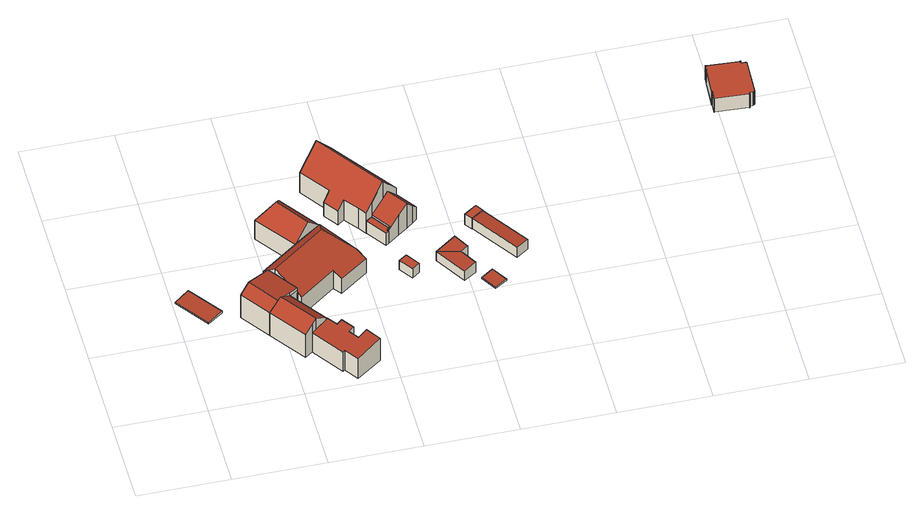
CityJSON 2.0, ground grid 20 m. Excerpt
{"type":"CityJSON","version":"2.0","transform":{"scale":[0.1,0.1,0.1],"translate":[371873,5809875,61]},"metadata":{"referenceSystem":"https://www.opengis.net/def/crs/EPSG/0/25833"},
"CityObjects":{
"building1":{"type":"Building","attributes":{"Gemeindeschluessel":"11000006","Geometrietyp2DReferenz":"3000","function":"31001_1000","roofType":"1000","measuredHeight":0.5},"address":[{"country":"Germany","locality":"Berlin","dependentLocality":"Steglitz-Zehlendorf"}],"geometry":[{"type":"Solid","lod":"2","boundaries":[[[[0,1,2,3]],[[4,5,1,0]],[[6,7,5,4]],[[3,2,7,6]],[[4,0,3,6]],[[1,5,7,2]]]],"semantics":{"surfaces":[{"type":"WallSurface"},{"type":"RoofSurface"},{"type":"GroundSurface"}],"values":[[0,0,0,0,1,2]]}}]},
"building2":{"type":"Building","attributes":{"name":"Blockhaus Nikolskoe","Gemeindeschluessel":"11000006","Geometrietyp2DReferenz":"3000","function":"31001_2081"},"address":[{"country":"Germany","locality":"Berlin","dependentLocality":"Steglitz-Zehlendorf","thoroughfareName":"Nikolskoer Weg"}],"children":["building2-1","building2-2","building2-3","building2-4","building2-5"]},
"building2-1":{"type":"BuildingPart","attributes":{"roofType":"3100","measuredHeight":8.56},"parents":["building2"],"geometry":[{"type":"MultiSurface","lod":"2","boundaries":[[[8,9,10,11]],[[12,13,14,15]],[[11,10,16,17]],[[12,15,18,19]],[[8,11,17,19,18]],[[9,20,14,13,21,16,10]],[[18,22,23]],[[24,20,9,8]],[[23,22,24,8]],[[18,25,22]],[[20,24,26,14]],[[22,25,15,26,24]],[[19,27,28,12]],[[28,27,21,13]],[[19,17,29,27]],[[21,27,29,16]]],"semantics":{"surfaces":[{"type":"WallSurface"},{"type":"RoofSurface"},{"type":"GroundSurface"},{"type":"ClosureSurface"}],"values":[0,0,0,1,1,2,0,3,3,0,3,3,0,3,0,3]}}]},
"building2-2":{"type":"BuildingPart","attributes":{"roofType":"3100","measuredHeight":8.13},"parents":["building2"],"geometry":[{"type":"MultiSurface","lod":"2","boundaries":[[[26,14,30,31]],[[32,33,9,8]],[[34,35,33,32]],[[36,23,37,38,39]],[[23,36,32,8]],[[38,37,26,31]],[[36,39,34,32]],[[14,9,33,35,30]],[[24,8,9,20]],[[26,24,20,14]],[[31,40,41]],[[42,41,40,30,43]],[[34,42,43,35]],[[15,37,25]],[[24,22,23,8]],[[24,26,15,25,22]],[[41,44,38,31]],[[39,45,46]],[[42,47,44,41]],[[34,46,45,47,42]]],"semantics":{"surfaces":[{"type":"WallSurface"},{"type":"RoofSurface"},{"type":"GroundSurface"},{"type":"ClosureSurface"}],"values":[0,0,0,1,1,0,0,2,3,3,0,3,3,0,3,3,0,0,3,3]}}]},
"building2-3":{"type":"BuildingPart","attributes":{"roofType":"5000","measuredHeight":8.58},"parents":["building2"],"geometry":[{"type":"MultiSurface","lod":"2","boundaries":[[[48,49,50,51]],[[52,53,49,48]],[[40,30,53,52]],[[54,55,35,46]],[[56,57,55,54]],[[58,59,57,56]],[[60,61,62,63]],[[64,65,61,60]],[[66,67,65,64]],[[51,50,67,66]],[[63,68,60]],[[58,56,54,46,69,68,63]],[[40,52,48,51,66,64,60,68,69]],[[49,53,30,43,35,55,57,59,62,61,65,67,50]],[[69,47,44]],[[41,42,43,30,40]],[[44,47,42,41]],[[69,45,47]],[[43,42,34,35]],[[47,45,46,34,42]],[[58,70,71]],[[72,63,73]],[[62,59,71,73]],[[70,72,73,71]]],"semantics":{"surfaces":[{"type":"WallSurface"},{"type":"RoofSurface"},{"type":"GroundSurface"},{"type":"ClosureSurface"}],"values":[0,0,0,0,0,0,0,0,0,0,1,1,1,2,0,3,3,0,3,3,0,0,3,3]}}]},
"building2-4":{"type":"BuildingPart","attributes":{"roofType":"1000","measuredHeight":6.37},"parents":["building2"],"geometry":[{"type":"MultiSurface","lod":"2","boundaries":[[[74,75,13,28]],[[76,77,75,74]],[[78,79,77,76]],[[80,81,79,78]],[[82,83,81,80]],[[84,85,83,82]],[[86,87,85,84]],[[88,89,87,86]],[[90,91,89,88]],[[92,93,91,90]],[[94,95,93,92]],[[29,16,95,94]],[[92,90,88,86,84,82,80,78,76,74,28,29,94]],[[13,75,77,79,81,83,85,87,89,91,93,95,16]],[[27,28,13,21]],[[29,27,21,16]]],"semantics":{"surfaces":[{"type":"WallSurface"},{"type":"RoofSurface"},{"type":"GroundSurface"},{"type":"ClosureSurface"}],"values":[0,0,0,0,0,0,0,0,0,0,0,0,1,2,3,3]}}]},
"building2-5":{"type":"BuildingPart","attributes":{"roofType":"5000","measuredHeight":9.28},"parents":["building2"],"geometry":[{"type":"MultiSurface","lod":"2","boundaries":[[[96,97,59,71]],[[98,99,97,96]],[[73,62,99,98]],[[96,100,98]],[[71,101,100,96]],[[98,100,101,73]],[[97,99,62,59]],[[73,71,59,62]],[[70,72,101]],[[73,72,70,71]]],"semantics":{"surfaces":[{"type":"WallSurface"},{"type":"RoofSurface"},{"type":"GroundSurface"},{"type":"ClosureSurface"}],"values":[0,0,0,1,1,1,2,3,0,3]}}]},
"building3":{"type":"Building","attributes":{"Gemeindeschluessel":"11000006","Geometrietyp2DReferenz":"3000","function":"51009_1610","roofType":"1000","measuredHeight":3.55},"address":[{"country":"Germany","locality":"Berlin","dependentLocality":"Steglitz-Zehlendorf"}],"geometry":[{"type":"Solid","lod":"2","boundaries":[[[[102,103,104,105]],[[106,107,103,102]],[[108,109,107,106]],[[110,111,109,108]],[[112,113,111,110]],[[105,104,113,112]],[[110,108,106,102,105,112]],[[103,107,109,111,113,104]]]],"semantics":{"surfaces":[{"type":"WallSurface"},{"type":"RoofSurface"},{"type":"GroundSurface"}],"values":[[0,0,0,0,0,0,1,2]]}}]},
"building4":{"type":"Building","attributes":{"Gemeindeschluessel":"11000006","Geometrietyp2DReferenz":"3000","function":"31001_2055","roofType":"1000","measuredHeight":2.63},"address":[{"country":"Germany","locality":"Berlin","dependentLocality":"Steglitz-Zehlendorf"}],"geometry":[{"type":"Solid","lod":"2","boundaries":[[[[114,115,116,117]],[[118,119,115,114]],[[120,121,119,118]],[[117,116,121,120]],[[118,114,117,120]],[[115,119,121,116]]]],"semantics":{"surfaces":[{"type":"WallSurface"},{"type":"RoofSurface"},{"type":"GroundSurface"}],"values":[[0,0,0,0,1,2]]}}]},
"building5":{"type":"Building","attributes":{"Gemeindeschluessel":"11000006","Geometrietyp2DReferenz":"3000","function":"31001_2081"},"address":[{"country":"Germany","locality":"Berlin","dependentLocality":"Steglitz-Zehlendorf"}],"children":["building5-1","building5-2"]},
"building5-1":{"type":"BuildingPart","attributes":{"roofType":"3100","measuredHeight":11.21},"parents":["building5"],"geometry":[{"type":"MultiSurface","lod":"2","boundaries":[[[122,123,124,125]],[[126,127,123,122]],[[128,129,127,126]],[[130,131,129,128]],[[132,133,131,130]],[[134,135,133,132]],[[136,137,135,134]],[[138,139,137,136]],[[140,141,139,138]],[[142,143,141,140]],[[136,134,132,130,128,126,122,125,144,138]],[[142,140,138,144]],[[124,123,127,129,131,133,135,137,139,141,143,145]],[[146,109,124,145]],[[144,125,147,148]],[[148,147,109,146]],[[149,146,145,143,150]],[[144,148,151,152,142]],[[146,149,151,148]],[[152,151,149,150]]],"semantics":{"surfaces":[{"type":"WallSurface"},{"type":"RoofSurface"},{"type":"GroundSurface"},{"type":"ClosureSurface"}],"values":[0,0,0,0,0,0,0,0,0,0,1,1,2,0,0,3,0,0,3,3]}}]},
"building5-2":{"type":"BuildingPart","attributes":{"roofType":"3100","measuredHeight":7.05},"parents":["building5"],"geometry":[{"type":"MultiSurface","lod":"2","boundaries":[[[153,111,113,154]],[[147,109,111,153]],[[155,156,150,152]],[[157,158,156,155]],[[159,160,158,157]],[[161,162,160,159]],[[163,104,162,161]],[[154,113,104,163]],[[157,155,152,151,159]],[[147,153,154,163,161,159,151]],[[111,109,149,150,156,158,160,162,104,113]],[[147,148,146,109]],[[148,151,149,146]],[[151,152,150,149]]],"semantics":{"surfaces":[{"type":"WallSurface"},{"type":"RoofSurface"},{"type":"GroundSurface"},{"type":"ClosureSurface"}],"values":[0,0,0,0,0,0,0,0,1,1,2,3,3,3]}}]},
"building6":{"type":"Building","attributes":{"Gemeindeschluessel":"11000006","Geometrietyp2DReferenz":"3000","function":"31001_1000"},"address":[{"country":"Germany","locality":"Berlin","dependentLocality":"Steglitz-Zehlendorf"}],"children":["building6-1","building6-2"]},
"building6-1":{"type":"BuildingPart","attributes":{"roofType":"1000","measuredHeight":3.2},"parents":["building6"],"geometry":[{"type":"MultiSurface","lod":"2","boundaries":[[[164,165,166,167]],[[168,169,170,171]],[[167,166,169,168]],[[171,164,167,168]],[[165,170,169,166]],[[164,172,171,170,165]]],"semantics":{"surfaces":[{"type":"WallSurface"},{"type":"RoofSurface"},{"type":"GroundSurface"},{"type":"ClosureSurface"}],"values":[0,0,0,1,2,3]}}]},
"building6-2":{"type":"BuildingPart","attributes":{"roofType":"1000","measuredHeight":3.01},"parents":["building6"],"geometry":[{"type":"MultiSurface","lod":"2","boundaries":[[[173,174,175,176]],[[171,170,174,173]],[[176,175,165,164]],[[171,173,176,164]],[[174,170,165,175]],[[171,172,164,165,170]]],"semantics":{"surfaces":[{"type":"WallSurface"},{"type":"RoofSurface"},{"type":"GroundSurface"},{"type":"ClosureSurface"}],"values":[0,0,0,1,2,3]}}]},
"building7":{"type":"Building","attributes":{"Gemeindeschluessel":"11000006","Geometrietyp2DReferenz":"3000","function":"31001_1000","roofType":"1000","measuredHeight":0.327},"address":[{"country":"Germany","locality":"Berlin","dependentLocality":"Steglitz-Zehlendorf"}],"geometry":[{"type":"Solid","lod":"2","boundaries":[[[[177,178,179,180]],[[181,182,178,177]],[[183,184,182,181]],[[180,179,184,183]],[[181,177,180,183]],[[178,182,184,179]]]],"semantics":{"surfaces":[{"type":"WallSurface"},{"type":"RoofSurface"},{"type":"GroundSurface"}],"values":[[0,0,0,0,1,2]]}}]},
"building8":{"type":"Building","attributes":{"Gemeindeschluessel":"11000006","Geometrietyp2DReferenz":"3000","function":"51009_1610","roofType":"1000","measuredHeight":2.95},"address":[{"country":"Germany","locality":"Berlin","dependentLocality":"Steglitz-Zehlendorf"}],"geometry":[{"type":"Solid","lod":"2","boundaries":[[[[185,186,187,188]],[[189,190,186,185]],[[191,192,190,189]],[[188,187,192,191]],[[189,185,188,191]],[[186,190,192,187]]]],"semantics":{"surfaces":[{"type":"WallSurface"},{"type":"RoofSurface"},{"type":"GroundSurface"}],"values":[[0,0,0,0,1,2]]}}]},
"building9":{"type":"Building","attributes":{"Gemeindeschluessel":"11000006","Geometrietyp2DReferenz":"3000","function":"31001_1000","roofType":"1000","measuredHeight":3},"address":[{"country":"Germany","locality":"Berlin","dependentLocality":"Steglitz-Zehlendorf"}],"geometry":[{"type":"Solid","lod":"2","boundaries":[[[[193,194,195,196]],[[197,198,194,193]],[[199,200,198,197]],[[196,195,200,199]],[[197,193,196,199]],[[194,198,200,195]]]],"semantics":{"surfaces":[{"type":"WallSurface"},{"type":"RoofSurface"},{"type":"GroundSurface"}],"values":[[0,0,0,0,1,2]]}}]},
"building10":{"type":"Building","attributes":{"Gemeindeschluessel":"11000006","Geometrietyp2DReferenz":"3000","function":"31001_3044","roofType":"1000","measuredHeight":3.88},"address":[{"country":"Germany","locality":"Berlin","dependentLocality":"Steglitz-Zehlendorf","thoroughfareName":"Nikolskoer Weg"}],"geometry":[{"type":"Solid","lod":"2","boundaries":[[[[201,202,203,204]],[[205,206,202,201]],[[207,208,206,205]],[[209,210,208,207]],[[211,212,210,209]],[[213,214,212,211]],[[215,216,214,213]],[[217,218,216,215]],[[219,220,218,217]],[[221,222,220,219]],[[223,224,222,221]],[[225,226,224,223]],[[227,228,226,225]],[[229,230,228,227]],[[231,232,230,229]],[[233,234,232,231]],[[235,236,234,233]],[[237,238,236,235]],[[239,240,238,237]],[[241,242,240,239]],[[243,244,242,241]],[[245,246,244,243]],[[247,248,246,245]],[[249,250,248,247]],[[251,252,250,249]],[[253,254,252,251]],[[255,256,254,253]],[[257,258,256,255]],[[259,260,258,257]],[[261,262,260,259]],[[204,203,262,261]],[[259,257,255,253,251,249,247,245,243,241,239,237,235,233,231,229,227,225,223,221,219,217,215,213,211,209,207,205,201,204,261]],[[202,206,208,210,212,214,216,218,220,222,224,226,228,230,232,234,236,238,240,242,244,246,248,250,252,254,256,258,260,262,203]]]],"semantics":{"surfaces":[{"type":"WallSurface"},{"type":"RoofSurface"},{"type":"GroundSurface"}],"values":[[0,0,0,0,0,0,0,0,0,0,0,0,0,0,0,0,0,0,0,0,0,0,0,0,0,0,0,0,0,0,0,1,2]]}}]}
},
"vertices":[
[56,228,18],[56,228,15],[90,252,15],[90,252,20],[4,301,18],[4,301,15],[37,325,20],[37,325,15],
[167,162,86],[167,162,21],[223,84,21],[223,84,86],[273,121,88],[273,121,21],[217,198,21],[217,198,88],[239,96,21],[239,96,99],[194,181,107],[249,104,107],[194,181,21],[249,104,21],[194,181,101],[188,177,102],[194,181,86],[203,188,99],[217,198,86],[249,104,78],[273,121,81],[239,96,76],
[236,211,21],[236,211,86],[122,225,86],[122,225,21],[191,275,86],[191,275,21],[143,241,102],[217,198,96],[236,211,92],[191,275,92],[236,211,79],[227,223,86],[202,260,86],[202,260,21],[220,234,92],[192,273,92],[191,275,90],[202,260,92],
[243,201,73],[243,201,21],[323,261,21],[323,261,73],[237,212,79],[237,212,21],[191,276,90],[191,276,21],[184,286,78],[184,286,21],[266,345,79],[266,345,21],[384,306,73],[384,306,21],[326,388,21],[326,388,79],[398,287,62],[398,287,21],[336,243,62],[336,243,21],[320,346,107],[202,260,107],[268,347,79],[266,345,76],[323,386,79],[326,388,75],
[277,124,82],[277,124,21],[293,103,82],[293,103,21],[304,111,84],[304,111,21],[323,85,84],[323,85,21],[311,77,82],[311,77,21],[326,56,82],[326,56,21],[346,71,85],[346,71,21],[367,40,85],[367,40,21],[312,2,77],[312,2,21],[291,31,77],[291,31,21],[287,28,76],[287,28,21],
[202,433,75],[202,433,21],[262,477,75],[262,477,21],[247,437,114],[297,367,114],
[449,325,85],[449,325,50],[455,330,50],[455,330,85],[418,369,85],[418,369,50],[431,378,85],[431,378,50],[459,338,85],[459,338,50],[453,333,85],[453,333,50],
[458,251,79],[458,251,53],[478,221,53],[478,221,79],[475,263,79],[475,263,53],[495,233,79],[495,233,53],
[418,369,107],[418,369,49],[431,378,49],[431,378,125],[406,386,107],[406,386,49],[383,417,107],[383,417,49],[369,406,88],[369,406,49],[346,438,88],[346,438,49],[360,449,107],[360,449,49],[315,513,107],[315,513,49],[356,542,161],[356,542,49],[391,567,107],[391,567,49],[494,424,107],[494,424,49],[459,398,161],[459,398,49],[459,398,50],[431,378,91],[459,398,111],[471,407,50],[494,424,50],[471,407,121],[494,424,88],
[459,338,90],[453,333,86],[525,382,87],[525,382,50],[516,375,99],[516,375,50],[502,364,121],[502,364,50],[481,349,105],[481,349,50],[455,330,86],
[580,224,102],[580,224,72],[596,234,72],[596,234,104],[577,267,104],[577,267,72],[532,239,72],[532,239,99],[570,227,102],
[574,171,99],[574,171,72],[601,188,72],[601,188,102],
[635,184,78],[635,184,74],[609,167,74],[609,167,76],[656,149,78],[656,149,74],[630,133,76],[630,133,74],
[623,309,102],[623,309,72],[650,328,72],[650,328,102],[612,325,102],[612,325,72],[639,344,102],[639,344,72],
[692,208,103],[692,208,73],[719,227,73],[719,227,100],[623,309,103],[623,309,73],[650,328,100],[650,328,73],
[1196,673,44],[1196,673,5],[1196,663,5],[1196,663,44],[1197,673,44],[1197,673,5],[1197,670,44],[1197,670,5],[1199,670,44],[1199,670,5],[1199,672,44],[1199,672,5],[1266,668,44],[1266,668,5],[1266,667,44],[1266,667,5],[1268,667,44],[1268,667,5],[1268,669,44],[1268,669,5],[1269,669,44],[1269,669,5],[1269,663,44],[1269,663,5],[1278,663,44],[1278,663,5],[1278,662,44],[1278,662,5],[1280,662,44],[1280,662,5],[1276,579,44],[1276,579,5],[1274,579,44],[1274,579,5],[1273,578,44],[1273,578,5],[1266,578,44],[1266,578,5],[1265,573,44],[1265,573,5],[1264,573,44],[1264,573,5],[1264,574,44],[1264,574,5],[1192,578,44],[1192,578,5],[1192,577,44],[1192,577,5],[1191,577,44],[1191,577,5],[1192,598,44],[1192,598,5],[1193,598,44],[1193,598,5],[1193,599,44],[1193,599,5],[1192,599,44],[1192,599,5],[1195,661,44],[1195,661,5],[1196,661,44],[1196,661,5]
]}
